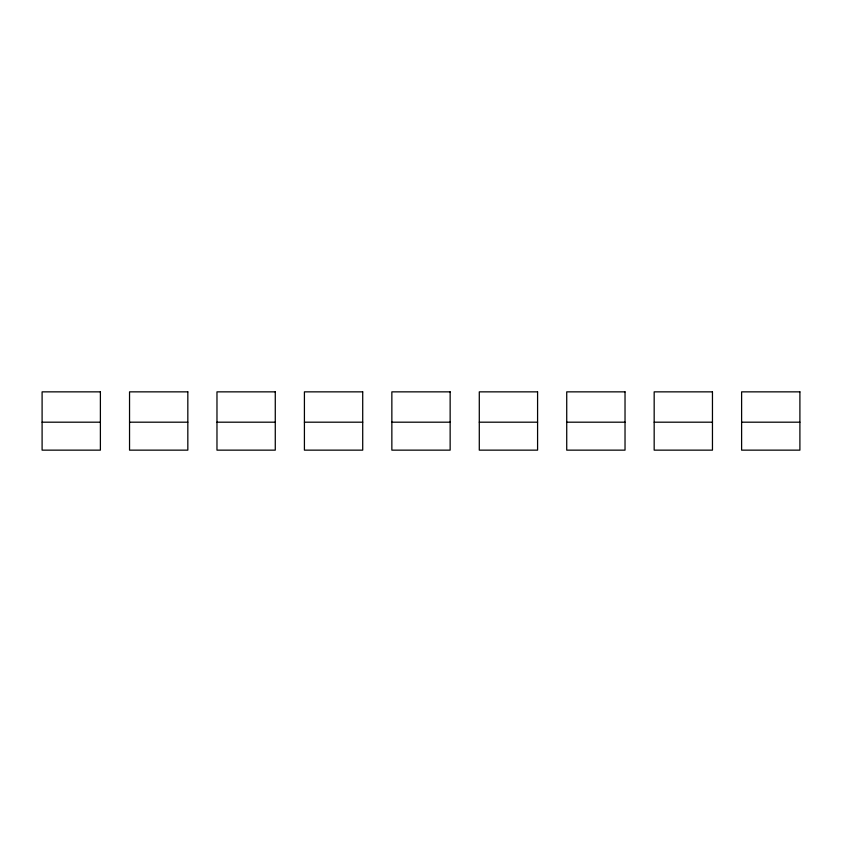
<?xml version="1.0" encoding="UTF-8"?>
<svg xmlns="http://www.w3.org/2000/svg" width="842" height="842" viewBox="0 0 842 842"><rect width="100%" height="100%" fill="white"/><g stroke="black" fill="none" stroke-linecap="round" stroke-linejoin="round"><path stroke-width="1.26" d="M42.1 422.189L100.387 422.189M129.542 422.189L187.829 422.189M216.973 422.189L275.271 422.189M304.415 422.189L362.713 422.189M391.856 422.189L450.144 422.189M479.287 422.189L537.585 422.189M566.729 422.189L625.027 422.189M654.171 422.189L712.458 422.189M741.613 422.189L799.9 422.189M100.387 391.856L42.1 391.856L42.1 450.144L100.387 450.144L100.387 391.856M187.829 391.856L129.542 391.856L129.542 450.144L187.829 450.144L187.829 391.856M275.271 391.856L216.973 391.856L216.973 450.144L275.271 450.144L275.271 391.856M362.713 391.856L304.415 391.856L304.415 450.144L362.713 450.144L362.713 391.856M450.144 391.856L391.856 391.856L391.856 450.144L450.144 450.144L450.144 391.856M537.585 391.856L479.287 391.856L479.287 450.144L537.585 450.144L537.585 391.856M625.027 391.856L566.729 391.856L566.729 450.144L625.027 450.144L625.027 391.856M712.458 391.856L654.171 391.856L654.171 450.144L712.458 450.144L712.458 391.856M799.9 391.856L741.613 391.856L741.613 450.144L799.9 450.144L799.9 391.856"/></g></svg>
